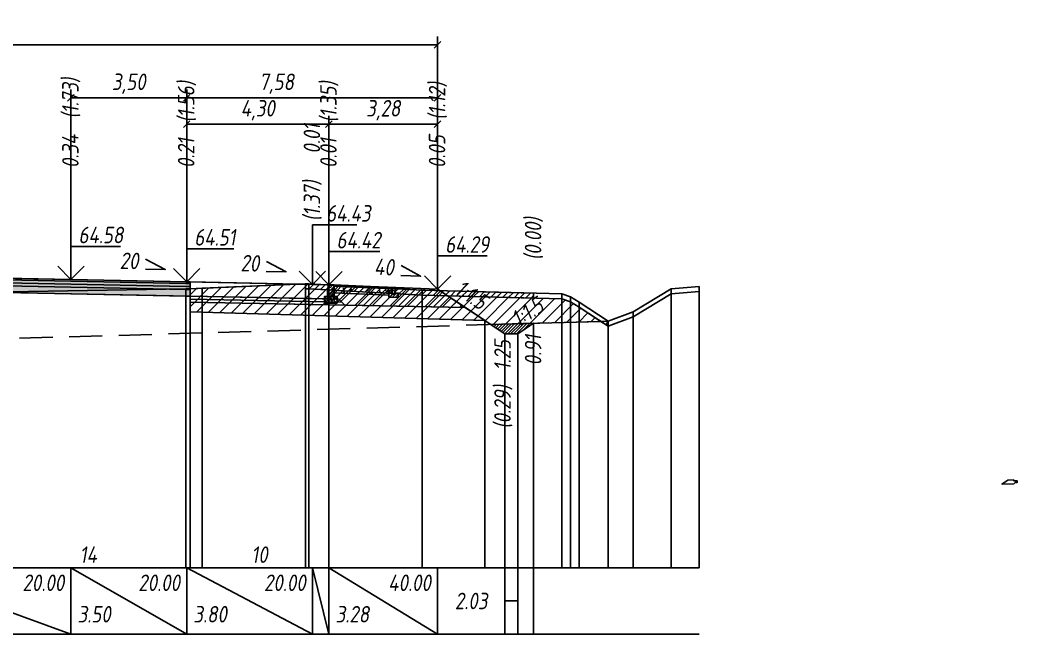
# Model space of a CAD drawing. Extents: x -717 to 1451, y -133302 to 233.
# Drawn here: x -244.7 to -94.1, y -130101.4 to -130008.5 of the extents above; entities that cross this region are included whole.
import ezdxf
from ezdxf.enums import TextEntityAlignment as Align

# ---------------------------------------------------------------- set-up
doc = ezdxf.new("R2010")
doc.units = 0
doc.linetypes.add('штриховая', pattern=[0.75, 0.5, -0.25])
for name, color, linetype in [('Интерполированный поперечник', 2, 'Continuous'), ('КОД_399', 252, 'Continuous'), ('Код_514', 1, 'Continuous'), ('Контур_0', 7, 'Continuous'), ('Контур_2521', 7, 'Continuous'), ('Контур_2564', 7, 'Continuous'), ('Контур_2660', 7, 'Continuous'), ('Контур_2665', 7, 'Continuous'), ('Контур_400', 7, 'Continuous'), ('Контур_508', 7, 'Continuous'), ('Контур_512', 7, 'Continuous'), ('Контур_513', 7, 'Continuous'), ('Контур_818', 7, 'Continuous'), ('Красный поперечник', 1, 'Continuous'), ('Объём_2501', 7, 'Continuous'), ('Объём_2564', 7, 'Continuous'), ('Объём_2650', 7, 'Continuous'), ('Объём_2660', 7, 'Continuous'), ('Объём_2661', 7, 'Continuous'), ('Объём_2663', 7, 'Continuous'), ('Объём_2664', 7, 'Continuous'), ('Объём_2665', 7, 'Continuous'), ('Объём_2666', 7, 'Continuous'), ('Объём_2753', 7, 'Continuous'), ('Откосы', 7, 'Continuous'), ('Отметки покрытия', 7, 'Continuous'), ('Рабочие отметки', 7, 'Continuous'), ('Рабочие отметки доп.', 7, 'Continuous'), ('Слои выравнивания', 7, 'Continuous'), ('Таблица', 7, 'Continuous'), ('Уклоны проезжей части', 7, 'Continuous'), ('Черный поперечник', 3, 'Continuous')]:
    doc.layers.add(name, color=color, linetype=linetype)
for name, color, linetype, true_color in [('Контур_2540', 2, 'Continuous', 0xffff00), ('Контур_2560', 2, 'Continuous', 0xffff00), ('Контур_2561', 7, 'Continuous', 0xff8040), ('Контур_2562', 3, 'Continuous', 0x00ff00), ('Контур_2563', 7, 'Continuous', 0xff8000), ('Контур_2570', 7, 'Continuous', 0x80ff00), ('Контур_2725', 7, 'Continuous', 0x323232), ('Контур_2736', 4, 'Continuous', 0x00ffff), ('Контур_2737', 4, 'Continuous', 0x00ffff), ('Контур_2738', 4, 'Continuous', 0x00ffff), ('Контур_2739', 4, 'Continuous', 0x00ffff), ('Контур_2741', 4, 'Continuous', 0x00ffff), ('Контур_2742', 4, 'Continuous', 0x00ffff), ('Контур_2743', 4, 'Continuous', 0x00ffff), ('Контур_2744', 7, 'Continuous', 0xa4ffff), ('Контур_2745', 7, 'Continuous', 0xa4ffff), ('Контур_2747', 4, 'Continuous', 0x00ffff), ('Контур_2748', 4, 'Continuous', 0x00ffff), ('Контур_2749', 4, 'Continuous', 0x00ffff), ('Контур_2750', 4, 'Continuous', 0x00ffff), ('Контур_2751', 4, 'Continuous', 0x00ffff), ('Контур_2752', 4, 'Continuous', 0x00ffff), ('Контур_2760', 7, 'Continuous', 0x323232), ('Контур_2761', 7, 'Continuous', 0x323232), ('Контур_2762', 7, 'Continuous', 0x323232), ('Контур_2763', 7, 'Continuous', 0x323232), ('Контур_402', 7, 'Continuous', 0xff6464), ('Контур_703', 4, 'Continuous', 0x00ffff), ('Контур_705', 4, 'Continuous', 0x00ffff), ('Контур_707', 4, 'Continuous', 0x00ffff), ('Контур_720', 131, 'Continuous', 0xaaffff), ('Объём_2500', 7, 'Continuous', 0xc0c0c0), ('Объём_2520', 7, 'Continuous', 0x80ffff), ('Объём_2540', 2, 'Continuous', 0xffff00), ('Объём_2560', 2, 'Continuous', 0xffff00), ('Объём_2561', 7, 'Continuous', 0xff8040), ('Объём_2562', 3, 'Continuous', 0x00ff00), ('Объём_2563', 7, 'Continuous', 0xff8000), ('Объём_2570', 7, 'Continuous', 0x80ff00), ('Объём_2600', 7, 'Continuous', 0x808000), ('Объём_2620', 2, 'Continuous', 0xffff00), ('Объём_2746', 2, 'Continuous', 0xffff00)]:
    doc.layers.add(name, color=color, linetype=linetype, true_color=true_color)
doc.styles.get("Standard").update_dxf_attribs({"font": 'txt', "height": 2.5})
doc.styles.add('М', font='romand.shx', dxfattribs={"width": 0.8, "oblique": 10, "height": 2.5})
doc.dimstyles.new('ISO-25', dxfattribs={"dimtxt": 2.5, "dimasz": 2.5, "dimexe": 1.25, "dimexo": 0.625, "dimtad": 1, "dimtxsty": 'Standard', "dimcen": 2.5, "dimadec": 0, "dimazin": 0, "dimtfac": 1, "dimtmove": 0, "dimatfit": 3, "dimfxl": 1, "dimarcsym": 0})

# ---------------------------------------------------------------- blocks, each defined once
blk = doc.blocks.new('_Oblique')
at = {"color": 0, "linetype": 'ByBlock', "lineweight": -2}
blk.add_line((-0.5, -0.5), (0.5, 0.5), dxfattribs=at)
blk = doc.blocks.new('*D2753')
at = {"color": 0, "lineweight": -2, "transparency": 16777216}
for p, q in [((-198.05, -130047.98), (-198.05, -130023.03)), ((-181.63, -130048.64), (-181.63, -130023.03)), ((-198.05, -130024.28), (-181.63, -130024.28))]:
    blk.add_line(p, q, dxfattribs=at)
at = {"layer": 'Defpoints', "color": 0, "transparency": 16777216}
for p in [(-181.63, -130024.28), (-198.05, -130048.61), (-181.63, -130049.27)]:
    blk.add_point(p, dxfattribs=at)
at = {"color": 0, "lineweight": -2, "transparency": 16777216, "rotation": 180}
blk.add_blockref('_Oblique', (-198.05, -130024.28), dxfattribs=at)
at = {"color": 0, "lineweight": -2, "transparency": 16777216}
blk.add_blockref('_Oblique', (-181.63, -130024.28), dxfattribs=at)
at = {"color": 0, "transparency": 16777216, "insert": (-189.84, -130022.17), "char_height": 2.5, "width": 10, "attachment_point": 5, "style": 'М'}
blk.add_mtext('3,28', dxfattribs=at)
blk = doc.blocks.new('*D2755')
at = {"color": 0, "lineweight": -2, "transparency": 16777216}
for p, q in [((-219.55, -130047.55), (-219.55, -130023.03)), ((-198.05, -130047.98), (-198.05, -130023.03)), ((-219.55, -130024.28), (-198.05, -130024.28))]:
    blk.add_line(p, q, dxfattribs=at)
at = {"layer": 'Defpoints', "color": 0, "transparency": 16777216}
for p in [(-198.05, -130024.28), (-219.55, -130048.18), (-198.05, -130048.61)]:
    blk.add_point(p, dxfattribs=at)
at = {"color": 0, "lineweight": -2, "transparency": 16777216, "rotation": 180}
blk.add_blockref('_Oblique', (-219.55, -130024.28), dxfattribs=at)
at = {"color": 0, "lineweight": -2, "transparency": 16777216}
blk.add_blockref('_Oblique', (-198.05, -130024.28), dxfattribs=at)
at = {"color": 0, "transparency": 16777216, "insert": (-208.8, -130022.17), "char_height": 2.5, "width": 9.5833, "attachment_point": 5, "style": 'М'}
blk.add_mtext('4,30', dxfattribs=at)
blk = doc.blocks.new('*D2757')
at = {"color": 0, "lineweight": -2, "transparency": 16777216}
for p, q in [((-237.05, -130047.2), (-237.05, -130019.03)), ((-219.55, -130047.55), (-219.55, -130019.03)), ((-219.55, -130020.28), (-237.05, -130020.28))]:
    blk.add_line(p, q, dxfattribs=at)
at = {"layer": 'Defpoints', "color": 0, "transparency": 16777216}
for p in [(-237.05, -130020.28), (-237.05, -130047.83), (-219.55, -130048.18)]:
    blk.add_point(p, dxfattribs=at)
at = {"color": 0, "lineweight": -2, "transparency": 16777216, "rotation": 180}
blk.add_blockref('_Oblique', (-237.05, -130020.28), dxfattribs=at)
at = {"color": 0, "lineweight": -2, "transparency": 16777216}
blk.add_blockref('_Oblique', (-219.55, -130020.28), dxfattribs=at)
at = {"color": 0, "transparency": 16777216, "insert": (-228.3, -130018.17), "char_height": 2.5, "width": 9.5833, "attachment_point": 5, "style": 'М'}
blk.add_mtext('3,50', dxfattribs=at)
blk = doc.blocks.new('*D2758')
at = {"color": 0, "lineweight": -2, "transparency": 16777216}
for p, q in [((-219.55, -130047.55), (-219.55, -130019.03)), ((-181.63, -130048.64), (-181.63, -130019.03)), ((-181.63, -130020.28), (-219.55, -130020.28))]:
    blk.add_line(p, q, dxfattribs=at)
at = {"layer": 'Defpoints', "color": 0, "transparency": 16777216}
for p in [(-219.55, -130020.28), (-219.55, -130048.18), (-181.63, -130049.27)]:
    blk.add_point(p, dxfattribs=at)
at = {"color": 0, "lineweight": -2, "transparency": 16777216, "rotation": 180}
blk.add_blockref('_Oblique', (-219.55, -130020.28), dxfattribs=at)
at = {"color": 0, "lineweight": -2, "transparency": 16777216}
blk.add_blockref('_Oblique', (-181.63, -130020.28), dxfattribs=at)
at = {"color": 0, "transparency": 16777216, "insert": (-205.96, -130018.17), "char_height": 2.5, "width": 10, "attachment_point": 5, "style": 'М'}
blk.add_mtext('7,58', dxfattribs=at)
blk = doc.blocks.new('*D2760')
at = {"color": 0, "lineweight": -2, "transparency": 16777216}
for p, q in [((-319.05, -130047.88), (-319.05, -130011.03)), ((-181.63, -130048.64), (-181.63, -130011.03)), ((-319.05, -130012.28), (-181.63, -130012.28))]:
    blk.add_line(p, q, dxfattribs=at)
at = {"layer": 'Defpoints', "color": 0, "transparency": 16777216}
for p in [(-181.63, -130012.28), (-319.05, -130048.51), (-181.63, -130049.27)]:
    blk.add_point(p, dxfattribs=at)
at = {"color": 0, "lineweight": -2, "transparency": 16777216, "rotation": 180}
blk.add_blockref('_Oblique', (-319.05, -130012.28), dxfattribs=at)
at = {"color": 0, "lineweight": -2, "transparency": 16777216}
blk.add_blockref('_Oblique', (-181.63, -130012.28), dxfattribs=at)
at = {"color": 0, "transparency": 16777216, "insert": (-250.34, -130010.17), "char_height": 2.5, "width": 12.5, "attachment_point": 5, "style": 'М'}
blk.add_mtext('27,48', dxfattribs=at)
blk = doc.blocks.new('Тротуар1')
at = {"linetype": 'Continuous', "lineweight": 13}
h = blk.add_hatch(dxfattribs=at)
h.set_pattern_fill('ANSI35', scale=5, angle=90)
h.set_pattern_definition([(135, (-1541.6927, -4801.9416), (-0.88388348, -0.88388348), []), (135, (-1541.6927, -4801.0577), (-0.88388348, -0.88388348), [1.5625, -0.3125, 0, -0.3125])])
h.paths.add_polyline_path([(-16.72, -1.24), (-17.72, -1.24), (-17.72, -2.24), (-18.52, -2.24), (-18.52, -1.85), (-19.52, -1.89), (-19.52, -3.24), (-16.72, -3.24)])
h = blk.add_hatch(dxfattribs=at)
h.set_pattern_fill('ANSI35', scale=5)
h.set_pattern_definition([(45, (-1541.6927, -4800.4416), (-0.88388348, 0.88388348), []), (45, (-1540.8088, -4800.4416), (-0.88388348, 0.88388348), [1.5625, -0.3125, 0, -0.3125])])
h.paths.add_polyline_path([(-17.72, -0.24), (-18.52, -0.24), (-18.52, -2.24), (-17.72, -2.24)])
at = {"linetype": 'Continuous'}
h = blk.add_hatch(dxfattribs=at)
h.set_pattern_fill('ANSI31', color=256, scale=15, angle=45, style=0)
h.set_pattern_definition([(90, (-1932.1888, -4954.235), (-1.875, 3e-16), [])])
h.paths.add_polyline_path([(0, 0), (-17.72, -0.24), (-17.71, -0.63), (-11.04, -0.58), (0, -0.4)])
at = {"layer": 'КОД_399'}
h = blk.add_hatch(dxfattribs=at)
h.set_pattern_fill('AR-CONC', scale=0.7, angle=45, style=0)
h.set_pattern_definition([(95, (-1932.189, -4954.235), (3.860864, 3.2396496), [0.525, -5.775]), (40, (-1932.189, -4954.235), (-4.409945, 3.036377), [0.42, -4.62]), (145.45144, (-1931.867, -4953.965), (-0.549081, 6.2760265), [0.4461813, -4.907995]), (91.1842, (-1933.179, -4953.245), (6.101854, 4.4632964), [0.7875, -8.6625]), (141.63564, (-1932.67, -4952.873), (-0.1953, 9.447982), [0.669272, -7.361996]), (36.18416, (-1933.179, -4953.245), (-0.1953, 9.447982), [0.63, -6.93]), (66, (-1932.4363, -4952.9975), (4.947401, 0.9616773), [0.525, -5.775]), (11, (-1932.4363, -4952.9975), (-2.38496, 4.793659), [0.42, -4.62]), (116.45144, (-1932.024, -4952.9174), (2.562441, 5.7553363), [0.4461813, -4.907995]), (82.5, (-1932.1888, -4954.235), (-1.5875523, 1.7079287), [0, -4.564, 0, -4.69, 0, -4.6375]), (52.5, (-1932.1888, -4954.235), (-0.6501106, 3.2543661), [0, -2.674, 0, -4.459, 0, -1.7675]), (12.5, (-1933.2926, -4955.3388), (2.7539272, 2.5306453), [0, -1.75, 0, -5.46, 0, -7.245]), (2.5, (-1933.7876, -4955.8337), (2.3911299, 3.3821186), [0, -2.275, 0, -3.626, 0, -5.145])])
h.paths.add_polyline_path([(0, -0.4), (-17.71, -0.63), (-17.72, -1.24), (-16.71, -1.24), (-16.72, -2.62), (-0.07, -2.41)])
at = {"linetype": 'Continuous'}
blk.add_lwpolyline([(-17.72, -1.24), (-16.72, -1.24), (-16.72, -3.24), (-19.52, -3.24), (-19.52, -1.89), (-18.52, -1.85)], dxfattribs=at)
at = {"color": 7, "lineweight": 30}
for points in [[(-18.52, -0.24), (-18.52, -2.24), (-17.72, -2.24), (-17.72, -0.24), (-18.52, -0.24)], [(-8.6, -0.53), (0, -0.4)]]:
    blk.add_lwpolyline(points, dxfattribs=at)
for points in [[(0, 0), (-17.72, -0.24), (-17.72, -0.63), (0, -0.4)], [(0, -0.4), (-17.71, -0.63), (-17.72, -1.24), (-16.71, -1.24), (-16.72, -2.62), (-0.07, -2.39)]]:
    blk.add_lwpolyline(points, close=True)
blk = doc.blocks.new('БР100.30.18')
at = {"linetype": 'Continuous', "lineweight": 13}
h = blk.add_hatch(dxfattribs=at)
h.set_pattern_fill('ANSI35', scale=5)
h.set_pattern_definition([(45, (-1504.996, -4799.2297), (-0.88388348, 0.88388348), []), (45, (-1504.1121, -4799.2297), (-0.88388348, 0.88388348), [1.5625, -0.3125, 0, -0.3125])])
h.paths.add_polyline_path([(0.3, 3.47), (1.8, 3.47), (1.8, -1.03), (0, -1.03), (0, 1.97)])
h = blk.add_hatch(dxfattribs=at)
h.set_pattern_fill('ANSI35', scale=5, angle=90)
h.set_pattern_definition([(135, (-1504.996, -4800.7297), (-0.88388348, -0.88388348), []), (135, (-1504.996, -4799.8458), (-0.88388348, -0.88388348), [1.5625, -0.3125, 0, -0.3125])])
h.paths.add_polyline_path([(-1, -0.03), (0, -0.03), (0, -1.03), (1.8, -1.03), (1.8, -0.03), (2.8, -0.03), (2.8, -2.03), (-1, -2.03)])
at = {"color": 7, "lineweight": 30}
blk.add_lwpolyline([(1.8, -1.03), (0, -1.03), (0, 1.97), (0.3, 3.47), (1.8, 3.47)], close=True, dxfattribs=at)
at = {"linetype": 'Continuous'}
blk.add_lwpolyline([(0, -0.03), (-1, -0.03), (-1, -2.03), (2.8, -2.03), (2.8, -0.03), (1.8, -0.03)], dxfattribs=at)

msp = doc.modelspace()

# ---------------------------------------------------------------- hatches: boundary and pattern name
at = {"transparency": 33554681}
h = msp.add_hatch(dxfattribs=at)
h.set_pattern_fill('ANGLE', color=256)
h.set_pattern_definition([(0, (0, 0), (0, 6.985), [5.08, -1.905]), (90, (0, 0), (-6.985, 4e-16), [5.08, -1.905])])
h.paths.add_polyline_path([(-156.958, -130054.088), (-155.892, -130054.057), (-155.892, -130054.781)])
at = {"layer": 'Объём_2563'}
h = msp.add_hatch(dxfattribs=at)
h.set_pattern_fill('ANSI31', color=256, scale=0.3)
h.set_pattern_definition([(45, (-457.3746, 36.6447), (-0.673519209, 0.673519209), [])])
h.paths.add_polyline_path([(-195.627, -130051.644), (-196.546, -130050.726), (-198.046, -130050.696), (-198.046, -130048.546), (-181.628, -130049.203), (-177.419, -130052.009)])
at = {"layer": 'Объём_2570'}
h = msp.add_hatch(dxfattribs=at)
h.set_pattern_fill('ANSI31', color=256, scale=0.2)
h.set_pattern_definition([(45, (-457.3746, 36.6447), (-0.449012806, 0.449012806), [])])
h.paths.add_polyline_path([(-167.117, -130050.583), (-183.956, -130050.145), (-201.096, -130049.148), (-201.603, -130049.146), (-201.603, -130048.396), (-201.096, -130048.398), (-183.956, -130049.395), (-167.117, -130049.833)])
at = {"layer": 'Объём_2600'}
h = msp.add_hatch(dxfattribs=at)
h.set_pattern_fill('ANSI31', color=6, scale=0.4)
h.set_pattern_definition([(45, (-457.3746, 36.6447), (-0.898025612, 0.898025612), [])])
h.paths.add_polyline_path([(-201.603, -130049.146), (-201.096, -130049.148), (-183.956, -130050.145), (-162.867, -130050.694), (-161.547, -130051.115), (-160.252, -130051.947), (-156.958, -130054.088), (-173.575, -130054.572), (-174.48, -130053.968), (-219.033, -130052.631), (-219.033, -130049.164), (-201.603, -130048.396)])
h = msp.add_hatch(dxfattribs=at)
h.set_pattern_fill('HONEY', color=5, scale=0.3)
h.set_pattern_definition([(0, (-457.3746, 36.6447), (1.42875, 0.8248891935), [0.9525, -1.905]), (120, (-457.3746, 36.6447), (-1.428749997, 0.824889199), [0.9525, -1.905]), (60, (-457.3746, 36.6447), (3e-09, 1.6497783924), [-1.905, 0.9525])])
h.paths.add_polyline_path([(-156.958, -130054.088), (-155.892, -130054.057), (-155.892, -130054.781)])
at = {"layer": 'Объём_2620'}
h = msp.add_hatch(dxfattribs=at)
h.set_pattern_fill('ANSI31', color=2, scale=0.1)
h.set_pattern_definition([(45, (-457.3746, 36.6447), (-0.224506403, 0.224506403), [])])
h.paths.add_polyline_path([(-173.575, -130054.572), (-167.117, -130054.384), (-169.487, -130055.964), (-171.487, -130055.964)])
at = {"layer": 'Слои выравнивания'}
for color, points in [(2, [(-249.796, -130047.511), (-249.429, -130047.518), (-237.046, -130047.766), (-222.138, -130048.064), (-219.666, -130048.114), (-219.546, -130048.116), (-219.033, -130048.126), (-219.033, -130048.376), (-219.546, -130048.366), (-219.666, -130048.364), (-222.138, -130048.314), (-237.046, -130048.016), (-249.429, -130047.768), (-249.796, -130047.761)]), (3, [(-249.796, -130047.761), (-249.429, -130047.768), (-237.046, -130048.016), (-222.138, -130048.314), (-219.666, -130048.364), (-219.546, -130048.366), (-219.033, -130048.376), (-219.033, -130048.826), (-219.546, -130048.816), (-219.666, -130048.814), (-222.138, -130048.764), (-237.046, -130048.466), (-249.429, -130048.218), (-249.796, -130048.211)]), (4, [(-249.796, -130048.211), (-249.429, -130048.218), (-237.046, -130048.466), (-222.138, -130048.764), (-219.666, -130048.814), (-219.546, -130048.816), (-219.033, -130048.826), (-219.033, -130049.276), (-219.546, -130049.266), (-219.666, -130049.264), (-222.138, -130049.214), (-237.046, -130048.916), (-249.429, -130048.668), (-249.796, -130048.661)]), (5, [(-249.796, -130048.661), (-249.429, -130048.668), (-237.046, -130048.916), (-222.138, -130049.214), (-219.666, -130049.264), (-219.546, -130049.266), (-219.033, -130049.276), (-219.033, -130050.276), (-219.546, -130050.266), (-219.666, -130050.264), (-222.138, -130050.214), (-237.046, -130049.916), (-249.429, -130049.668), (-249.796, -130049.661)])]:
    msp.add_hatch(color=color, dxfattribs=at).paths.add_polyline_path(points)

# ---------------------------------------------------------------- linework, layer by layer
at = {"layer": 'Интерполированный поперечник', "linetype": 'штриховая', "ltscale": 10, "flags": 128}
msp.add_lwpolyline([(-327.265, -130059.047), (-155.892, -130054.057)], dxfattribs=at)
at = {"layer": 'Код_514'}
for p, q in [((-264.546, -130091.355), (-237.046, -130101.355)), ((-237.046, -130101.355), (-237.046, -130091.355)), ((-237.046, -130091.355), (-219.546, -130101.355)), ((-219.546, -130101.355), (-219.546, -130091.355)), ((-219.546, -130091.355), (-200.546, -130101.355)), ((-200.546, -130101.355), (-200.546, -130091.355)), ((-200.546, -130091.355), (-198.046, -130101.355)), ((-198.046, -130101.355), (-198.046, -130091.355)), ((-198.046, -130091.355), (-181.628, -130101.355)), ((-181.628, -130101.355), (-181.628, -130091.355)), ((-171.487, -130101.355), (-171.487, -130091.355)), ((-169.487, -130101.355), (-169.487, -130091.355)), ((-167.117, -130101.355), (-167.117, -130091.355)), ((-171.487, -130096.355), (-169.487, -130096.355))]:
    msp.add_line(p, q, dxfattribs=at)
at = {"layer": 'Контур_0', "flags": 128}
for points in [[(-219.033, -130048.126), (-198.046, -130048.546), (-198.046, -130050.696), (-219.033, -130050.276), (-219.033, -130048.126), (-219.033, -130048.126)], [(-181.628, -130049.203), (-173.575, -130054.572), (-173.575, -130054.572), (-173.575, -130054.572), (-173.575, -130054.572), (-173.575, -130054.572), (-173.575, -130054.572), (-173.575, -130054.572), (-173.575, -130054.572), (-173.575, -130054.572), (-173.575, -130054.572), (-173.575, -130054.572), (-173.575, -130054.572), (-173.575, -130054.572), (-173.575, -130054.572), (-171.487, -130055.964)], [(-181.628, -130049.203), (-173.575, -130054.572), (-173.575, -130054.572), (-173.575, -130054.572), (-173.575, -130054.572), (-173.575, -130054.572), (-173.575, -130054.572), (-173.575, -130054.572), (-173.575, -130054.572), (-173.575, -130054.572), (-173.575, -130054.572), (-173.575, -130054.572), (-173.575, -130054.572), (-173.575, -130054.572), (-173.575, -130054.572), (-171.487, -130055.964), (-169.487, -130055.964), (-167.117, -130054.384), (-167.117, -130054.384), (-167.117, -130054.384), (-167.117, -130054.384), (-167.117, -130054.384), (-167.117, -130054.384), (-167.117, -130054.384), (-167.117, -130054.384), (-167.117, -130054.384), (-167.117, -130054.384), (-167.117, -130054.384), (-167.117, -130054.384), (-167.117, -130054.384)], [(-198.046, -130051.596), (-219.033, -130051.176), (-219.033, -130050.276), (-196.546, -130050.726), (-195.627, -130051.644), (-198.046, -130051.596), (-198.046, -130051.596)], [(-198.046, -130050.696), (-196.546, -130050.726), (-195.627, -130051.644), (-177.419, -130052.009)]]:
    msp.add_lwpolyline(points, dxfattribs=at)
at = {"layer": 'Контур_2521', "color": 250, "flags": 128}
msp.add_lwpolyline([(-219.033, -130050.726), (-196.087, -130051.185)], dxfattribs=at)
at = {"layer": 'Контур_2540', "flags": 128}
msp.add_lwpolyline([(-200.546, -130051.546), (-177.419, -130052.009), (-174.48, -130053.968), (-219.033, -130052.631), (-219.033, -130051.176), (-200.546, -130051.546), (-200.546, -130051.546)], dxfattribs=at)
at = {"layer": 'Контур_2560', "flags": 128}
msp.add_lwpolyline([(-198.046, -130048.546), (-181.628, -130049.203), (-181.628, -130049.203), (-181.628, -130049.203)], dxfattribs=at)
at = {"layer": 'Контур_2561', "flags": 128}
msp.add_lwpolyline([(-198.046, -130048.546), (-198.046, -130048.546), (-181.628, -130049.203), (-181.628, -130049.203), (-198.046, -130048.546)], dxfattribs=at)
at = {"layer": 'Контур_2562', "flags": 128}
msp.add_lwpolyline([(-181.628, -130049.203), (-181.628, -130049.203), (-181.628, -130049.203), (-181.628, -130049.203), (-181.628, -130049.203)], dxfattribs=at)
at = {"layer": 'Контур_2563', "flags": 128}
msp.add_lwpolyline([(-195.627, -130051.644), (-196.546, -130050.726), (-198.046, -130050.696), (-198.046, -130048.546), (-181.628, -130049.203), (-177.419, -130052.009), (-195.627, -130051.644), (-195.627, -130051.644)], dxfattribs=at)
at = {"layer": 'Контур_2564', "flags": 128}
msp.add_lwpolyline([(-198.046, -130048.546), (-181.628, -130049.203)], dxfattribs=at)
at = {"layer": 'Контур_2570', "flags": 128}
msp.add_lwpolyline([(-249.429, -130049.658), (-219.666, -130049.174), (-219.033, -130049.164), (-217.205, -130049.082), (-201.603, -130048.396), (-201.603, -130049.146), (-201.096, -130049.148), (-183.956, -130050.145), (-162.867, -130050.694), (-161.547, -130051.115), (-160.252, -130051.947), (-155.851, -130054.807), (-155.851, -130054.807), (-152.069, -130053.379), (-146.309, -130049.91), (-142.117, -130049.562)], dxfattribs=at)
at = {"layer": 'Контур_2660', "flags": 128}
msp.add_lwpolyline([(-219.033, -130052.631), (-174.48, -130053.968)], dxfattribs=at)
at = {"layer": 'Контур_2665', "flags": 128}
msp.add_lwpolyline([(-181.628, -130049.203), (-181.628, -130049.203)], dxfattribs=at)
at = {"layer": 'Контур_2725', "flags": 128}
msp.add_lwpolyline([(-299.143, -130050.754), (-296.532, -130050.696), (-292.046, -130050.589), (-264.546, -130049.935), (-254.615, -130049.699), (-253.379, -130049.689), (-251.587, -130049.725), (-251.587, -130049.675), (-249.796, -130049.711), (-249.796, -130049.661), (-249.429, -130049.668), (-237.046, -130049.916), (-222.138, -130050.214), (-219.666, -130050.264), (-219.546, -130050.266), (-219.033, -130050.276)], dxfattribs=at)
at = {"layer": 'Контур_2736', "flags": 128}
for points in [[(-181.628, -130049.203), (-173.575, -130054.572)], [(-173.575, -130054.572), (-171.487, -130055.964)]]:
    msp.add_lwpolyline(points, dxfattribs=at)
at = {"layer": 'Контур_2737', "flags": 128}
msp.add_lwpolyline([(-173.575, -130054.572), (-173.575, -130054.572)], dxfattribs=at)
at = {"layer": 'Контур_2738', "flags": 128}
msp.add_lwpolyline([(-173.575, -130054.572), (-173.575, -130054.572)], dxfattribs=at)
at = {"layer": 'Контур_2739', "flags": 128}
msp.add_lwpolyline([(-173.575, -130054.572), (-173.575, -130054.572)], dxfattribs=at)
at = {"layer": 'Контур_2741', "flags": 128}
msp.add_lwpolyline([(-167.117, -130054.384), (-167.117, -130054.384)], dxfattribs=at)
at = {"layer": 'Контур_2742', "flags": 128}
msp.add_lwpolyline([(-167.117, -130054.384), (-167.117, -130054.384)], dxfattribs=at)
at = {"layer": 'Контур_2743', "flags": 128}
msp.add_lwpolyline([(-167.117, -130054.384), (-167.117, -130054.384)], dxfattribs=at)
at = {"layer": 'Контур_2744', "flags": 128}
msp.add_lwpolyline([(-167.117, -130054.384), (-167.117, -130054.384)], dxfattribs=at)
msp.add_lwpolyline([(-167.117, -130054.384), (-167.117, -130054.384)], dxfattribs=at)
msp.add_lwpolyline([(-167.117, -130054.384), (-167.117, -130054.384)], dxfattribs=at)
msp.add_lwpolyline([(-167.117, -130054.384), (-167.117, -130054.384)], dxfattribs=at)
msp.add_lwpolyline([(-167.117, -130054.384), (-167.117, -130054.384)], dxfattribs=at)
msp.add_lwpolyline([(-167.117, -130054.384), (-167.117, -130054.384)], dxfattribs=at)
at = {"layer": 'Контур_2745', "flags": 128}
msp.add_lwpolyline([(-173.575, -130054.572), (-173.575, -130054.572)], dxfattribs=at)
msp.add_lwpolyline([(-173.575, -130054.572), (-173.575, -130054.572)], dxfattribs=at)
msp.add_lwpolyline([(-173.575, -130054.572), (-173.575, -130054.572)], dxfattribs=at)
msp.add_lwpolyline([(-173.575, -130054.572), (-173.575, -130054.572)], dxfattribs=at)
msp.add_lwpolyline([(-173.575, -130054.572), (-173.575, -130054.572)], dxfattribs=at)
msp.add_lwpolyline([(-173.575, -130054.572), (-173.575, -130054.572)], dxfattribs=at)
at = {"layer": 'Контур_2747', "flags": 128}
msp.add_lwpolyline([(-173.575, -130054.572), (-173.575, -130054.572)], dxfattribs=at)
at = {"layer": 'Контур_2748', "flags": 128}
msp.add_lwpolyline([(-173.575, -130054.572), (-173.575, -130054.572)], dxfattribs=at)
at = {"layer": 'Контур_2749', "flags": 128}
msp.add_lwpolyline([(-173.575, -130054.572), (-173.575, -130054.572)], dxfattribs=at)
at = {"layer": 'Контур_2750', "flags": 128}
msp.add_lwpolyline([(-167.117, -130054.384), (-167.117, -130054.384)], dxfattribs=at)
at = {"layer": 'Контур_2751', "flags": 128}
msp.add_lwpolyline([(-167.117, -130054.384), (-167.117, -130054.384)], dxfattribs=at)
at = {"layer": 'Контур_2752', "flags": 128}
msp.add_lwpolyline([(-167.117, -130054.384), (-167.117, -130054.384)], dxfattribs=at)
at = {"layer": 'Контур_2760', "flags": 128}
msp.add_lwpolyline([(-299.143, -130047.908), (-296.532, -130047.856), (-292.046, -130047.766), (-264.546, -130047.216), (-254.615, -130047.415), (-253.379, -130047.439), (-251.587, -130047.475), (-249.796, -130047.511), (-249.429, -130047.518), (-237.046, -130047.766), (-222.138, -130048.064), (-219.666, -130048.114), (-219.546, -130048.116), (-219.033, -130048.126)], dxfattribs=at)
at = {"layer": 'Контур_2761', "flags": 128}
msp.add_lwpolyline([(-299.143, -130048.158), (-296.532, -130048.106), (-292.046, -130048.016), (-264.546, -130047.466), (-254.615, -130047.665), (-253.379, -130047.689), (-251.587, -130047.725), (-249.796, -130047.761), (-249.429, -130047.768), (-237.046, -130048.016), (-222.138, -130048.314), (-219.666, -130048.364), (-219.546, -130048.366), (-219.033, -130048.376)], dxfattribs=at)
at = {"layer": 'Контур_2762', "flags": 128}
msp.add_lwpolyline([(-299.143, -130048.608), (-296.532, -130048.556), (-292.046, -130048.466), (-264.546, -130047.916), (-254.615, -130048.115), (-253.379, -130048.139), (-251.587, -130048.175), (-249.796, -130048.211), (-249.429, -130048.218), (-237.046, -130048.466), (-222.138, -130048.764), (-219.666, -130048.814), (-219.546, -130048.816), (-219.033, -130048.826)], dxfattribs=at)
at = {"layer": 'Контур_2763', "flags": 128}
msp.add_lwpolyline([(-299.143, -130049.058), (-296.532, -130049.006), (-292.046, -130048.916), (-264.546, -130048.366), (-254.615, -130048.565), (-253.379, -130048.589), (-251.587, -130048.625), (-249.796, -130048.661), (-249.429, -130048.668), (-237.046, -130048.916), (-222.138, -130049.214), (-219.666, -130049.264), (-219.546, -130049.266), (-219.033, -130049.276)], dxfattribs=at)
at = {"layer": 'Контур_400', "flags": 128}
msp.add_lwpolyline([(-264.546, -130047.216), (-237.046, -130047.766), (-219.546, -130048.116), (-219.546, -130048.116), (-219.546, -130048.116), (-219.546, -130048.116), (-200.546, -130048.496), (-200.546, -130048.496), (-198.046, -130048.546)], dxfattribs=at)
at = {"layer": 'Контур_402', "flags": 128}
msp.add_lwpolyline([(-326.043, -130053.111), (-299.143, -130052.304), (-299.143, -130050.754), (-296.532, -130050.696), (-264.546, -130049.935), (-254.615, -130049.699), (-253.379, -130049.689), (-251.587, -130049.725), (-251.587, -130049.675), (-249.796, -130049.711), (-249.796, -130049.661), (-219.033, -130050.276), (-219.033, -130052.631), (-174.48, -130053.968)], dxfattribs=at)
at = {"layer": 'Контур_508', "flags": 128}
msp.add_lwpolyline([(-352.375, -130070.665), (-326.043, -130053.111), (-299.143, -130052.304), (-299.143, -130050.754), (-296.532, -130050.696), (-264.546, -130049.935), (-254.615, -130049.699), (-253.379, -130049.689), (-251.587, -130049.725), (-251.587, -130049.675), (-249.796, -130049.711), (-249.796, -130049.661), (-219.033, -130050.276), (-219.033, -130052.631), (-174.48, -130053.968), (-171.487, -130055.964), (-169.487, -130055.964), (-167.117, -130054.384)], dxfattribs=at)
at = {"layer": 'Контур_512', "flags": 128}
msp.add_lwpolyline([(-219.033, -130052.631), (-174.48, -130053.968), (-171.487, -130055.964), (-169.487, -130055.964), (-167.117, -130054.384)], dxfattribs=at)
at = {"layer": 'Контур_513', "flags": 128}
msp.add_lwpolyline([(-352.375, -130070.665), (-326.043, -130053.111), (-299.143, -130052.304), (-299.143, -130050.754), (-296.532, -130050.696), (-264.546, -130049.935), (-254.615, -130049.699), (-253.379, -130049.689), (-251.587, -130049.725), (-251.587, -130049.675), (-249.796, -130049.711), (-249.796, -130049.661), (-219.033, -130050.276), (-219.033, -130052.631), (-174.48, -130053.968), (-171.487, -130055.964), (-169.487, -130055.964), (-167.117, -130054.384)], dxfattribs=at)
at = {"layer": 'Контур_703', "flags": 128}
msp.add_lwpolyline([(-181.628, -130049.203), (-173.575, -130054.572)], dxfattribs=at)
at = {"layer": 'Контур_705', "flags": 128}
msp.add_lwpolyline([(-173.575, -130054.572), (-173.575, -130054.572)], dxfattribs=at)
at = {"layer": 'Контур_707', "flags": 128}
msp.add_lwpolyline([(-169.487, -130055.964), (-167.117, -130054.384)], dxfattribs=at)
at = {"layer": 'Контур_720', "flags": 128}
msp.add_lwpolyline([(-171.487, -130055.964), (-169.487, -130055.964)], dxfattribs=at)
at = {"layer": 'Контур_818', "flags": 128}
msp.add_lwpolyline([(-249.429, -130049.658), (-219.666, -130049.174), (-219.033, -130049.164), (-217.205, -130049.082), (-201.603, -130048.396), (-201.603, -130049.146), (-201.096, -130049.148), (-183.956, -130050.145), (-167.117, -130050.583)], dxfattribs=at)
at = {"layer": 'Красный поперечник'}
for p, q in [((-264.546, -130047.216), (-237.046, -130047.766)), ((-237.046, -130047.766), (-219.546, -130048.116)), ((-219.546, -130048.116), (-200.546, -130048.496)), ((-200.546, -130048.496), (-198.046, -130048.546)), ((-198.046, -130048.546), (-181.628, -130049.203)), ((-181.628, -130049.203), (-171.487, -130055.964)), ((-219.033, -130052.631), (-219.033, -130091.355)), ((-174.48, -130053.968), (-174.48, -130091.355)), ((-169.487, -130055.964), (-167.117, -130054.384)), ((-167.117, -130054.384), (-167.117, -130091.355)), ((-171.487, -130055.964), (-171.487, -130091.355)), ((-171.487, -130055.964), (-169.487, -130055.964)), ((-169.487, -130055.964), (-169.487, -130091.355))]:
    msp.add_line(p, q, dxfattribs=at)
at = {"layer": 'Объём_2500', "flags": 128}
msp.add_lwpolyline([(-219.033, -130048.126), (-198.046, -130048.546), (-198.046, -130050.696), (-219.033, -130050.276), (-219.033, -130048.126), (-219.033, -130048.126)], dxfattribs=at)
msp.add_lwpolyline([(-219.033, -130048.126), (-198.046, -130048.546), (-198.046, -130050.696), (-219.033, -130050.276), (-219.033, -130048.126), (-219.033, -130048.126)], dxfattribs=at)
at = {"layer": 'Объём_2501', "flags": 128}
for points in [[(-264.546, -130047.216), (-237.046, -130047.766), (-219.546, -130048.116), (-219.546, -130048.116), (-219.546, -130048.116), (-219.546, -130048.116), (-200.546, -130048.496), (-200.546, -130048.496), (-198.046, -130048.546)], [(-219.546, -130048.116), (-200.546, -130048.496), (-200.546, -130048.496), (-198.046, -130048.546)]]:
    msp.add_lwpolyline(points, dxfattribs=at)
at = {"layer": 'Объём_2520', "color": 250, "flags": 128}
msp.add_lwpolyline([(-198.046, -130051.596), (-219.033, -130051.176), (-219.033, -130050.276), (-196.546, -130050.726), (-195.627, -130051.644), (-198.046, -130051.596), (-198.046, -130051.596)], dxfattribs=at)
msp.add_lwpolyline([(-198.046, -130051.596), (-219.033, -130051.176), (-219.033, -130050.276), (-196.546, -130050.726), (-195.627, -130051.644), (-198.046, -130051.596), (-198.046, -130051.596)], dxfattribs=at)
at = {"layer": 'Объём_2540', "flags": 128}
msp.add_lwpolyline([(-200.546, -130051.546), (-177.419, -130052.009), (-174.48, -130053.968), (-219.033, -130052.631), (-219.033, -130051.176), (-200.546, -130051.546), (-200.546, -130051.546)], dxfattribs=at)
msp.add_lwpolyline([(-200.546, -130051.546), (-177.419, -130052.009), (-174.48, -130053.968), (-219.033, -130052.631), (-219.033, -130051.176), (-200.546, -130051.546), (-200.546, -130051.546)], dxfattribs=at)
at = {"layer": 'Объём_2560', "flags": 128}
msp.add_lwpolyline([(-198.046, -130048.546), (-181.628, -130049.203), (-181.628, -130049.203), (-181.628, -130049.203)], dxfattribs=at)
msp.add_lwpolyline([(-198.046, -130048.546), (-181.628, -130049.203), (-181.628, -130049.203), (-181.628, -130049.203)], dxfattribs=at)
at = {"layer": 'Объём_2561', "flags": 128}
msp.add_lwpolyline([(-198.046, -130048.546), (-198.046, -130048.546), (-181.628, -130049.203), (-181.628, -130049.203), (-198.046, -130048.546)], dxfattribs=at)
msp.add_lwpolyline([(-198.046, -130048.546), (-198.046, -130048.546), (-181.628, -130049.203), (-181.628, -130049.203), (-198.046, -130048.546)], dxfattribs=at)
at = {"layer": 'Объём_2562', "flags": 128}
msp.add_lwpolyline([(-181.628, -130049.203), (-181.628, -130049.203), (-181.628, -130049.203), (-181.628, -130049.203), (-181.628, -130049.203)], dxfattribs=at)
msp.add_lwpolyline([(-181.628, -130049.203), (-181.628, -130049.203), (-181.628, -130049.203), (-181.628, -130049.203), (-181.628, -130049.203)], dxfattribs=at)
at = {"layer": 'Объём_2563', "color": 250, "flags": 128}
for points in [[(-195.627, -130051.644), (-196.546, -130050.726), (-198.046, -130050.696), (-198.046, -130048.546), (-181.628, -130049.203), (-177.419, -130052.009), (-195.627, -130051.644), (-195.627, -130051.644)], [(-195.627, -130051.644), (-196.546, -130050.726), (-198.046, -130050.696), (-198.046, -130048.546), (-181.628, -130049.203), (-177.419, -130052.009), (-195.627, -130051.644), (-195.627, -130051.644)], [(-95.451, -130078.083), (-94.551, -130078.047), (-94.551, -130078.192), (-94.051, -130078.192), (-94.051, -130078.457), (-94.351, -130078.463), (-94.534, -130078.646), (-96.351, -130078.683), (-95.451, -130078.083), (-95.451, -130078.083)]]:
    msp.add_lwpolyline(points, dxfattribs=at)
at = {"layer": 'Объём_2564', "flags": 128}
msp.add_lwpolyline([(-198.046, -130048.546), (-181.628, -130049.203)], dxfattribs=at)
msp.add_lwpolyline([(-198.046, -130048.546), (-181.628, -130049.203)], dxfattribs=at)
at = {"layer": 'Объём_2570', "flags": 128}
msp.add_lwpolyline([(-167.117, -130050.583), (-183.956, -130050.145), (-201.096, -130049.148), (-201.603, -130049.146), (-201.603, -130048.396), (-201.096, -130048.398), (-183.956, -130049.395), (-167.117, -130049.833), (-167.117, -130050.583), (-167.117, -130050.583)], dxfattribs=at)
msp.add_lwpolyline([(-167.117, -130050.583), (-183.956, -130050.145), (-201.096, -130049.148), (-201.603, -130049.146), (-201.603, -130048.396), (-201.096, -130048.398), (-183.956, -130049.395), (-167.117, -130049.833), (-167.117, -130050.583), (-167.117, -130050.583)], dxfattribs=at)
at = {"layer": 'Объём_2600', "color": 5, "flags": 128}
msp.add_lwpolyline([(-156.958, -130054.088), (-155.892, -130054.057), (-155.892, -130054.781), (-156.958, -130054.088), (-156.958, -130054.088)], dxfattribs=at)
msp.add_lwpolyline([(-156.958, -130054.088), (-155.892, -130054.057), (-155.892, -130054.781), (-156.958, -130054.088), (-156.958, -130054.088)], dxfattribs=at)
at = {"layer": 'Объём_2620', "flags": 128}
msp.add_lwpolyline([(-173.575, -130054.572), (-167.117, -130054.384), (-169.487, -130055.964), (-171.487, -130055.964), (-173.575, -130054.572), (-173.575, -130054.572)], dxfattribs=at)
msp.add_lwpolyline([(-173.575, -130054.572), (-167.117, -130054.384), (-169.487, -130055.964), (-171.487, -130055.964), (-173.575, -130054.572), (-173.575, -130054.572)], dxfattribs=at)
at = {"layer": 'Объём_2650', "color": 6, "flags": 128}
msp.add_lwpolyline([(-201.603, -130049.146), (-201.096, -130049.148), (-183.956, -130050.145), (-162.867, -130050.694), (-161.547, -130051.115), (-160.252, -130051.947), (-156.958, -130054.088), (-173.575, -130054.572), (-174.48, -130053.968), (-219.033, -130052.631), (-219.033, -130049.164), (-201.603, -130048.396), (-201.603, -130049.146), (-201.603, -130049.146)], dxfattribs=at)
msp.add_lwpolyline([(-201.603, -130049.146), (-201.096, -130049.148), (-183.956, -130050.145), (-162.867, -130050.694), (-161.547, -130051.115), (-160.252, -130051.947), (-156.958, -130054.088), (-173.575, -130054.572), (-174.48, -130053.968), (-219.033, -130052.631), (-219.033, -130049.164), (-201.603, -130048.396), (-201.603, -130049.146), (-201.603, -130049.146)], dxfattribs=at)
at = {"layer": 'Объём_2660', "flags": 128}
msp.add_lwpolyline([(-219.033, -130052.631), (-174.48, -130053.968)], dxfattribs=at)
msp.add_lwpolyline([(-219.033, -130052.631), (-174.48, -130053.968)], dxfattribs=at)
at = {"layer": 'Объём_2661', "flags": 128}
msp.add_lwpolyline([(-181.628, -130049.203), (-173.575, -130054.572)], dxfattribs=at)
msp.add_lwpolyline([(-181.628, -130049.203), (-173.575, -130054.572)], dxfattribs=at)
at = {"layer": 'Объём_2663', "flags": 128}
for points in [[(-173.575, -130054.572), (-171.487, -130055.964)], [(-173.575, -130054.572), (-171.487, -130055.964)], [(-169.487, -130055.964), (-167.117, -130054.384)], [(-169.487, -130055.964), (-167.117, -130054.384)]]:
    msp.add_lwpolyline(points, dxfattribs=at)
at = {"layer": 'Объём_2664', "flags": 128}
msp.add_lwpolyline([(-171.487, -130055.964), (-169.487, -130055.964)], dxfattribs=at)
msp.add_lwpolyline([(-171.487, -130055.964), (-169.487, -130055.964)], dxfattribs=at)
at = {"layer": 'Объём_2665', "flags": 128}
msp.add_lwpolyline([(-181.628, -130049.203), (-181.628, -130049.203)], dxfattribs=at)
msp.add_lwpolyline([(-181.628, -130049.203), (-181.628, -130049.203)], dxfattribs=at)
at = {"layer": 'Объём_2666', "flags": 128}
msp.add_lwpolyline([(-181.628, -130049.203), (-173.575, -130054.572)], dxfattribs=at)
msp.add_lwpolyline([(-181.628, -130049.203), (-173.575, -130054.572)], dxfattribs=at)
at = {"layer": 'Объём_2746', "flags": 128}
msp.add_lwpolyline([(-217.205, -130049.082), (-202.836, -130048.45), (-201.603, -130048.475), (-201.603, -130049.146), (-201.096, -130049.148), (-183.956, -130050.145), (-180.063, -130050.246), (-174.48, -130053.968), (-219.033, -130052.631), (-219.033, -130049.164), (-217.205, -130049.082), (-217.205, -130049.082)], dxfattribs=at)
msp.add_lwpolyline([(-217.205, -130049.082), (-202.836, -130048.45), (-201.603, -130048.475), (-201.603, -130049.146), (-201.096, -130049.148), (-183.956, -130050.145), (-180.063, -130050.246), (-174.48, -130053.968), (-219.033, -130052.631), (-219.033, -130049.164), (-217.205, -130049.082), (-217.205, -130049.082)], dxfattribs=at)
at = {"layer": 'Объём_2753', "flags": 128}
msp.add_lwpolyline([(-219.033, -130048.126), (-219.033, -130048.126)], dxfattribs=at)
msp.add_lwpolyline([(-219.033, -130048.126), (-219.033, -130048.126)], dxfattribs=at)
at = {"layer": 'Откосы', "color": 1, "flags": 128}
for points in [[(-225.783, -130046.174), (-222.783, -130046.234), (-225.753, -130044.675)], [(-207.533, -130046.539), (-204.533, -130046.599), (-207.503, -130045.04)], [(-187.205, -130047.159), (-184.208, -130047.279), (-187.145, -130045.66)]]:
    msp.add_lwpolyline(points, dxfattribs=at)
at = {"layer": 'Отметки покрытия', "color": 1}
for p, q in [((-200.546, -130048.496), (-200.546, -130039.496)), ((-200.546, -130039.496), (-193.846, -130039.496)), ((-237.046, -130047.766), (-237.046, -130042.766)), ((-237.046, -130042.766), (-229.546, -130042.766)), ((-219.546, -130048.116), (-219.546, -130043.116)), ((-219.546, -130043.116), (-212.446, -130043.116)), ((-198.046, -130048.546), (-198.046, -130043.546)), ((-198.046, -130043.546), (-190.346, -130043.546)), ((-181.628, -130049.203), (-181.628, -130044.203)), ((-181.628, -130044.203), (-174.128, -130044.203)), ((-237.046, -130047.766), (-239.046, -130045.766)), ((-237.046, -130047.766), (-235.046, -130045.766)), ((-219.546, -130048.116), (-221.546, -130046.116)), ((-219.546, -130048.116), (-217.546, -130046.116)), ((-200.546, -130048.496), (-202.546, -130046.496)), ((-200.546, -130048.496), (-198.546, -130046.496)), ((-198.046, -130048.546), (-200.046, -130046.546)), ((-198.046, -130048.546), (-196.046, -130046.546)), ((-181.628, -130049.203), (-183.628, -130047.203)), ((-181.628, -130049.203), (-179.628, -130047.203))]:
    msp.add_line(p, q, dxfattribs=at)
at = {"layer": 'Слои выравнивания'}
for p, q in [((-219.033, -130048.126), (-219.033, -130091.355)), ((-198.046, -130048.546), (-198.046, -130091.355))]:
    msp.add_line(p, q, dxfattribs=at)
at = {"layer": 'Слои выравнивания', "color": 2, "flags": 128}
msp.add_lwpolyline([(-249.796, -130047.511), (-249.429, -130047.518), (-237.046, -130047.766), (-222.138, -130048.064), (-219.666, -130048.114), (-219.546, -130048.116), (-219.033, -130048.126), (-219.033, -130048.376), (-219.546, -130048.366), (-219.666, -130048.364), (-222.138, -130048.314), (-237.046, -130048.016), (-249.429, -130047.768), (-249.796, -130047.761)], close=True, dxfattribs=at)
at = {"layer": 'Слои выравнивания', "color": 3, "flags": 128}
msp.add_lwpolyline([(-249.796, -130047.761), (-249.429, -130047.768), (-237.046, -130048.016), (-222.138, -130048.314), (-219.666, -130048.364), (-219.546, -130048.366), (-219.033, -130048.376), (-219.033, -130048.826), (-219.546, -130048.816), (-219.666, -130048.814), (-222.138, -130048.764), (-237.046, -130048.466), (-249.429, -130048.218), (-249.796, -130048.211)], close=True, dxfattribs=at)
at = {"layer": 'Слои выравнивания', "color": 4, "flags": 128}
msp.add_lwpolyline([(-249.796, -130048.211), (-249.429, -130048.218), (-237.046, -130048.466), (-222.138, -130048.764), (-219.666, -130048.814), (-219.546, -130048.816), (-219.033, -130048.826), (-219.033, -130049.276), (-219.546, -130049.266), (-219.666, -130049.264), (-222.138, -130049.214), (-237.046, -130048.916), (-249.429, -130048.668), (-249.796, -130048.661)], close=True, dxfattribs=at)
at = {"layer": 'Слои выравнивания', "color": 5, "flags": 128}
msp.add_lwpolyline([(-249.796, -130048.661), (-249.429, -130048.668), (-237.046, -130048.916), (-222.138, -130049.214), (-219.666, -130049.264), (-219.546, -130049.266), (-219.033, -130049.276), (-219.033, -130050.276), (-219.546, -130050.266), (-219.666, -130050.264), (-222.138, -130050.214), (-237.046, -130049.916), (-249.429, -130049.668), (-249.796, -130049.661)], close=True, dxfattribs=at)
at = {"layer": 'Таблица'}
for p, q in [((-377.375, -130091.355), (-142.117, -130091.355)), ((-377.375, -130101.355), (-142.117, -130101.355))]:
    msp.add_line(p, q, dxfattribs=at)
at = {"layer": 'Черный поперечник', "color": 7}
for p, q in [((-219.666, -130049.174), (-219.666, -130091.355)), ((-219.033, -130049.164), (-219.033, -130091.355)), ((-217.205, -130049.082), (-217.205, -130091.355)), ((-201.603, -130048.396), (-201.603, -130091.355)), ((-201.096, -130048.398), (-201.096, -130091.355)), ((-183.956, -130049.395), (-183.956, -130091.355)), ((-146.309, -130049.16), (-146.309, -130091.355)), ((-142.117, -130048.812), (-142.117, -130091.355)), ((-162.867, -130049.944), (-162.867, -130091.355)), ((-161.547, -130050.365), (-161.547, -130091.355)), ((-160.252, -130051.197), (-160.252, -130091.355)), ((-152.069, -130052.629), (-152.069, -130091.355)), ((-155.851, -130054.057), (-155.851, -130091.355))]:
    msp.add_line(p, q, dxfattribs=at)
at = {"layer": 'Черный поперечник', "flags": 128}
msp.add_lwpolyline([(-249.429, -130049.658), (-219.666, -130049.174), (-219.033, -130049.164), (-217.205, -130049.082), (-201.603, -130048.396), (-201.096, -130048.398), (-183.956, -130049.395), (-162.867, -130049.944), (-161.547, -130050.365), (-160.252, -130051.197), (-155.851, -130054.057), (-152.069, -130052.629), (-146.309, -130049.16), (-142.117, -130048.812)], dxfattribs=at)

# ---------------------------------------------------------------- block references
at = {"lineweight": 18, "xscale": 0.4999999999999999, "yscale": 0.4999999999999999, "zscale": 0.4999999999999999, "rotation": 359.5455173728739}
msp.add_blockref('БР100.30.18', (-198.209, -130050.307), dxfattribs=at)
at = {"xscale": -0.4999999999999982, "yscale": 0.4999999999999987, "zscale": 0.4999999999999988, "rotation": 358.3176949723014}
msp.add_blockref('Тротуар1', (-197.296, -130048.581), dxfattribs=at)

# ---------------------------------------------------------------- texts
at = {"layer": 'Код_514', "style": 'М', "oblique": 10, "width": 0.8}
for s, p in [('20.00', (-238.046, -130092.355)), ('20.00', (-220.546, -130092.355)), ('20.00', (-201.546, -130092.355)), ('40.00', (-182.628, -130092.355))]:
    msp.add_text(s, height=2.5, dxfattribs=at).set_placement(p, align=Align.TOP_RIGHT)
msp.add_text('2.03', height=2.5, dxfattribs=at).set_placement((-176.557, -130096.355), align=Align.MIDDLE_CENTER)
for s, p in [('3.50', (-236.046, -130100.355)), ('3.80', (-218.546, -130100.355)), ('3.28', (-197.046, -130100.355))]:
    msp.add_text(s, height=2.5, dxfattribs=at).set_placement(p, align=Align.BOTTOM_LEFT)
at = {"layer": 'Отметки покрытия', "color": 1, "style": 'М', "oblique": 10, "width": 0.8}
for s, p in [('64.43', (-198.473, -130039.765)), ('64.58', (-235.905, -130043.035)), ('64.51', (-218.405, -130043.385)), ('64.42', (-196.905, -130043.815)), ('64.29', (-180.487, -130044.472))]:
    msp.add_text(s, height=2.5, dxfattribs=at).set_placement(p, align=Align.BOTTOM_LEFT)
at = {"layer": 'Рабочие отметки', "color": 1, "style": 'М', "oblique": 10, "width": 0.8}
for s, p in [('0.01', (-200.624, -130024.23)), ('1.25', (-171.815, -130056.895)), ('0.91', (-167.195, -130056.127))]:
    msp.add_text(s, height=2.5, rotation=90, dxfattribs=at).set_placement(p, align=Align.MIDDLE_RIGHT)
for s, p in [('0.34', (-237.124, -130030.916)), ('0.21', (-219.624, -130030.916)), ('0.01', (-198.124, -130030.916)), ('0.05', (-181.706, -130030.916))]:
    msp.add_text(s, height=2.5, rotation=90, dxfattribs=at).set_placement(p, align=Align.MIDDLE_LEFT)
at = {"layer": 'Рабочие отметки доп.', "color": 1, "style": 'М', "oblique": 10, "width": 0.8}
for s, p in [('(1.73)', (-237.124, -130023.416)), ('(1.56)', (-219.624, -130024.016)), ('(1.35)', (-198.124, -130024.016)), ('(1.12)', (-181.706, -130023.616)), ('(1.37)', (-200.624, -130038.927)), ('(0.00)', (-167.195, -130044.814))]:
    msp.add_text(s, height=2.5, rotation=90, dxfattribs=at).set_placement(p, align=Align.MIDDLE_LEFT)
msp.add_text('(0.29)', height=2.5, rotation=90, dxfattribs=at).set_placement((-171.815, -130063.745), align=Align.MIDDLE_RIGHT)
at = {"layer": 'Слои выравнивания', "style": 'М', "oblique": 10, "width": 0.8}
for s, p in [('14', (-234.414, -130091.355)), ('10', (-208.539, -130091.355))]:
    msp.add_text(s, height=2.5, dxfattribs=at).set_placement(p, align=Align.BOTTOM_CENTER)
at = {"layer": 'Уклоны проезжей части', "color": 1, "style": 'М', "oblique": 10, "width": 0.8}
for s, rotation, p in [('20', 358.85423, (-228.276, -130046.941)), ('20', 358.85423, (-210.026, -130047.306)), ('40', 357.70938, (-189.797, -130047.875)), ('1:1.5', 326.30994, (-177.628, -130051.751)), ('1:1.5', 33.69007, (-166.941, -130054.342))]:
    msp.add_text(s, height=2.5, rotation=rotation, dxfattribs=at).set_placement(p, align=Align.BOTTOM_CENTER)

# ---------------------------------------------------------------- dimensions: what is measured, and where the dimension line sits
at = {"color": 5}
for base, p1, p2, picture, middle in [((-181.628, -130012.279), (-319.046, -130048.509), (-181.628, -130049.265), '*D2760', (-250.337, -130010.166)), ((-198.046, -130024.279), (-219.546, -130048.179), (-198.046, -130048.609), '*D2755', (-208.796, -130022.166)), ((-181.628, -130024.279), (-198.046, -130048.609), (-181.628, -130049.265), '*D2753', (-189.837, -130022.166))]:
    dim = msp.add_linear_dim(base=base, p1=p1, p2=p2, angle=180, dimstyle='ISO-25', override={"dimasz": 1, "dimlfac": 0.2, "dimzin": 0, "dimtxsty": 'М', "dimblk1": 'Oblique', "dimblk2": 'Oblique', "dimsah": 1}, dxfattribs=at)
    dim.commit()
    dim.dimension.update_dxf_attribs({"geometry": picture, "text_midpoint": middle})
dim = msp.add_linear_dim(base=(-237.046, -130020.279), p1=(-219.546, -130048.179), p2=(-237.046, -130047.829), dimstyle='ISO-25', override={"dimasz": 1, "dimlfac": 0.2, "dimzin": 0, "dimtxsty": 'М', "dimblk1": 'Oblique', "dimblk2": 'Oblique', "dimsah": 1}, dxfattribs=at)
dim.commit()
dim.dimension.update_dxf_attribs({"geometry": '*D2757', "text_midpoint": (-228.296, -130018.166)})
dim = msp.add_linear_dim(base=(-219.546, -130020.279), p1=(-181.628, -130049.265), p2=(-219.546, -130048.179), dimstyle='ISO-25', override={"dimasz": 1, "dimlfac": 0.2, "dimzin": 0, "dimtxsty": 'М', "dimblk1": 'Oblique', "dimblk2": 'Oblique', "dimsah": 1}, dxfattribs=at)
dim.commit()
dim.dimension.update_dxf_attribs({"geometry": '*D2758', "text_midpoint": (-205.958, -130020.279), "dimtype": 160})

doc.saveas('drawing.dxf')
